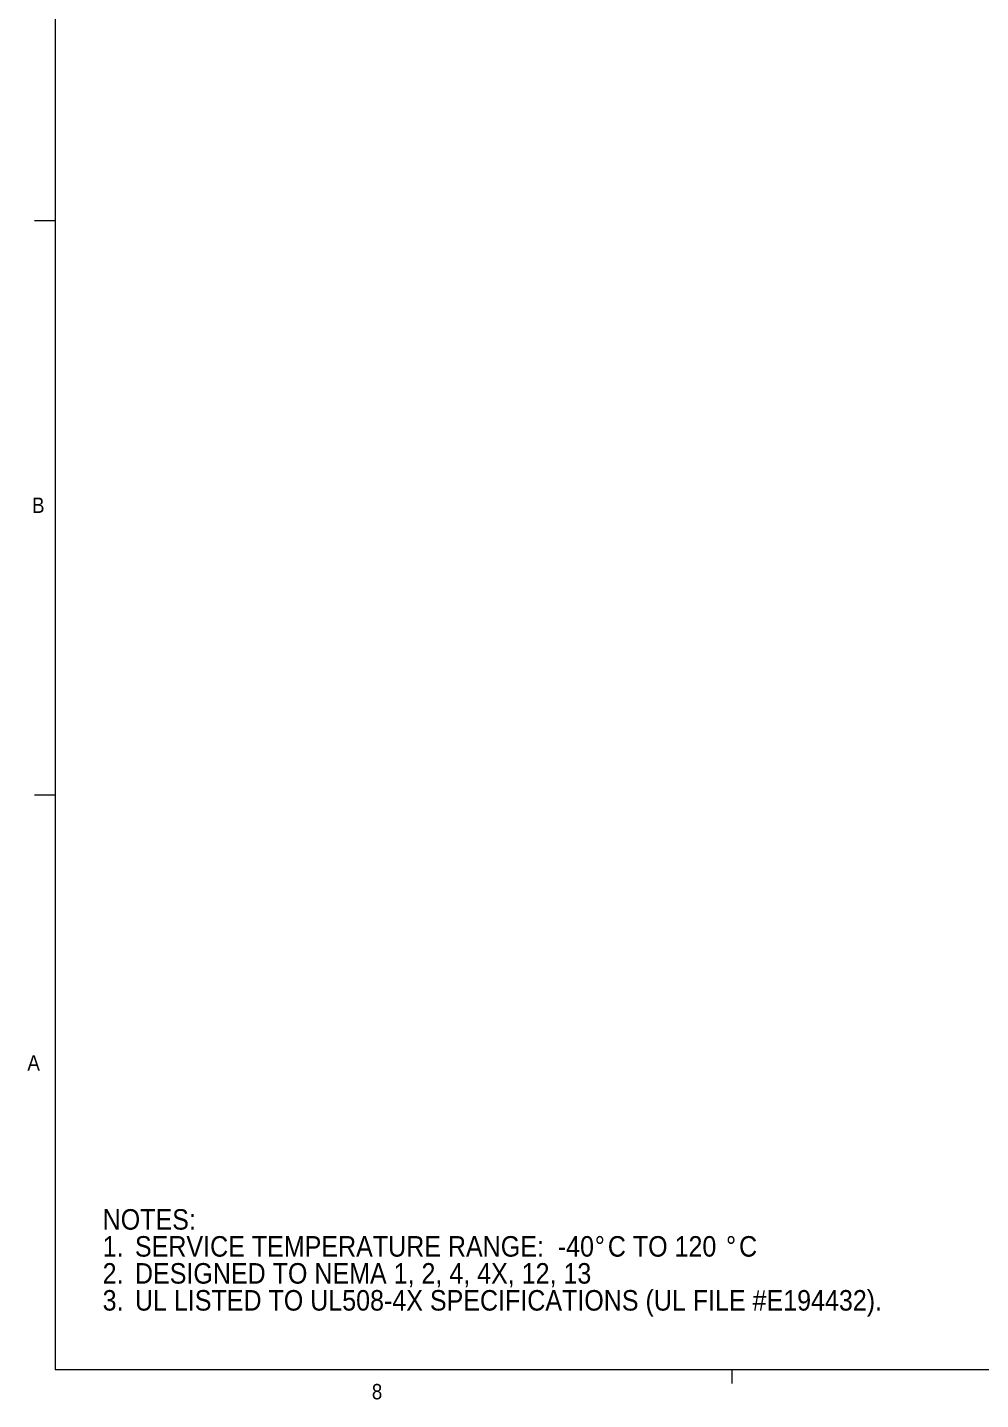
# Model space of a CAD drawing. Header units: inches. Extents: x 0.3 to 33.9, y 0.2 to 21.7.
# Drawn here: x 0.35 to 6.16, y 0.28 to 8.64 of the extents above; entities that cross this region are included whole.
import ezdxf

# ---------------------------------------------------------------- set-up
doc = ezdxf.new("R2010")
doc.units = ezdxf.units.IN
doc.header["$MEASUREMENT"] = 0
doc.linetypes.add('SLD-Solid', pattern=[0])
doc.layers.add('SLD-0', color=7, linetype='SLD-Solid')
doc.styles.add('SLDTEXTSTYLE1', font='GOTHIC.TTF', dxfattribs={"width": 0.913})

# ---------------------------------------------------------------- blocks, each defined once
blk = doc.blocks.new('SW_NOTE_1')
at = {"layer": 'SLD-0', "color": 0, "char_height": 0.125, "attachment_point": 1, "style": 'SLDTEXTSTYLE1'}
for s, insert in [('NOTES:', (0, 0.1597)), ('1.', (0, -0.0047)), ('SERVICE TEMPERATURE RANGE:  -40', (0.1969, -0.0047)), ('%%d', (3.0003, -0.0047)), ('C TO 120', (3.0797, -0.0047)), ('%%d', (3.8004, -0.0047)), ('C', (3.8797, -0.0047)), ('2.', (0, -0.1691)), ('DESIGNED TO NEMA 1, 2, 4, 4X, 12, 13', (0.1969, -0.1691)), ('3.', (0, -0.3334)), ('UL LISTED TO UL508-4X SPECIFICATIONS (UL FILE #E194432).', (0.1969, -0.3334))]:
    blk.add_mtext(s, dxfattribs=dict(at, insert=insert))

msp = doc.modelspace()

# ---------------------------------------------------------------- linework, layer by layer
at = {"color": 7, "linetype": 'SLD-Solid', "lineweight": 0}
for p, q in [((0.5158, 21.464), (0.5158, 0.464)), ((0.5158, 7.464), (0.3908, 7.464)), ((0.5158, 3.964), (0.3908, 3.964)), ((33.5158, 0.464), (0.5158, 0.464)), ((4.6408, 0.464), (4.6408, 0.3792))]:
    msp.add_line(p, q, dxfattribs=at)

# ---------------------------------------------------------------- block references
at = {"layer": 'SLD-0', "color": 7}
msp.add_blockref('SW_NOTE_1', (0.806, 1.2826), dxfattribs=at)

# ---------------------------------------------------------------- texts
at = {"color": 7, "linetype": 'Continuous', "lineweight": 0, "char_height": 0.0937, "attachment_point": 1, "style": 'SLDTEXTSTYLE1'}
for s, insert in [('B', (0.3755, 5.7772)), ('A', (0.3471, 2.3802)), ('8', (2.4471, 0.3773))]:
    msp.add_mtext(s, dxfattribs=dict(at, insert=insert))

doc.saveas('drawing.dxf')
